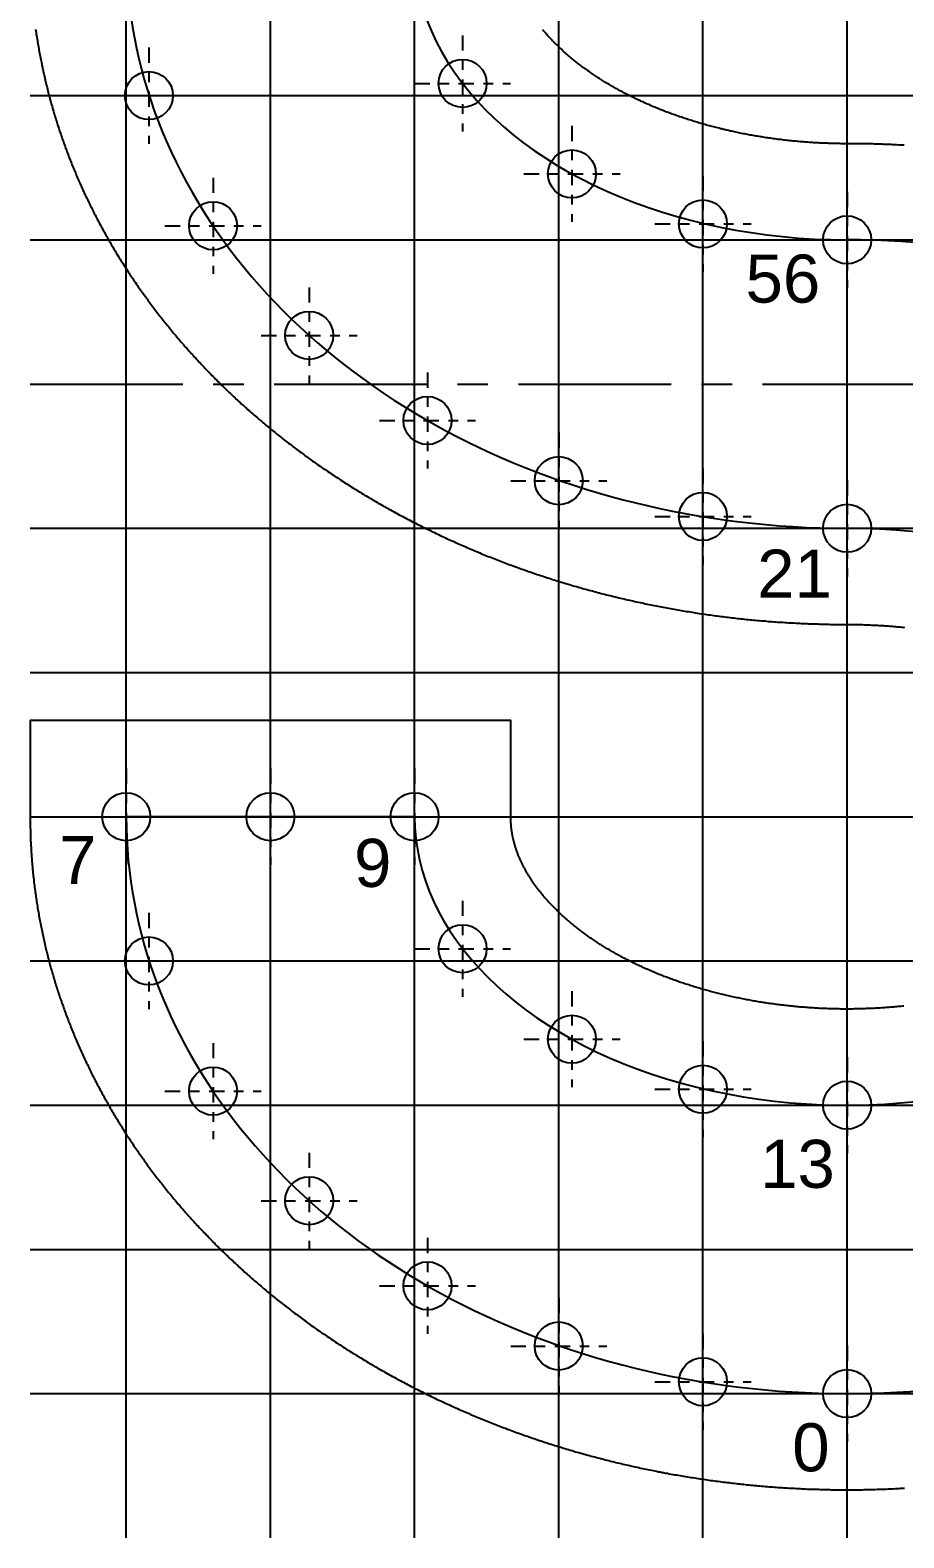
# Model space of a CAD drawing. Header units: inches. Extents: x 0 to 17, y -0.5 to 23.5.
# Drawn here: x 0 to 9.09, y -0.5 to 15.18 of the extents above; entities that cross this region are included whole.
import ezdxf

# ---------------------------------------------------------------- set-up
doc = ezdxf.new("R2010")
doc.units = ezdxf.units.IN
doc.linetypes.add('CENTER', pattern=[50.8, 31.75, -6.35, 6.35, -6.35])
for name, color, linetype in [('LetterOutlines', 61, 'Continuous'), ('PixelCenters', 116, 'Continuous'), ('PixelGuides', 160, 'Continuous'), ('PixelHoles', 90, 'Continuous'), ('PixelNumbers', 232, 'Continuous'), ('PixelPaths', 211, 'Continuous')]:
    doc.layers.add(name, color=color, linetype=linetype)
doc.styles.add('Annotative', font='arial.ttf')

# ---------------------------------------------------------------- blocks, each defined once
blk = doc.blocks.new('Pixel')
at = {"layer": 'PixelCenters', "linetype": 'CENTER', "ltscale": 0.005}
for p, q in [((0, 0.5), (0, -0.5)), ((-0.5, 0), (0.5, 0))]:
    blk.add_line(p, q, dxfattribs=at)
at = {"layer": 'PixelHoles'}
blk.add_circle((0, 0), 0.25, dxfattribs=at)

msp = doc.modelspace()

# ---------------------------------------------------------------- linework, layer by layer
at = {"layer": 'LetterOutlines'}
for points in [[(0.057, 15.191), (0.06, 15.174), (0.062, 15.157), (0.064, 15.141), (0.067, 15.124), (0.069, 15.108), (0.072, 15.091), (0.075, 15.075), (0.077, 15.058), (0.08, 15.042), (0.083, 15.025), (0.086, 15.009), (0.089, 14.992), (0.092, 14.976), (0.094, 14.96), (0.098, 14.943), (0.101, 14.927), (0.104, 14.91), (0.107, 14.894), (0.11, 14.877), (0.113, 14.861), (0.117, 14.845), (0.12, 14.828), (0.123, 14.812), (0.127, 14.795), (0.13, 14.779), (0.134, 14.763), (0.137, 14.746), (0.141, 14.73), (0.145, 14.714), (0.148, 14.697), (0.152, 14.681), (0.156, 14.665), (0.16, 14.648), (0.164, 14.632), (0.168, 14.616), (0.172, 14.599), (0.176, 14.583), (0.18, 14.567), (0.184, 14.551), (0.188, 14.534), (0.192, 14.518), (0.196, 14.502), (0.201, 14.486), (0.205, 14.469), (0.21, 14.453), (0.214, 14.437), (0.219, 14.421), (0.223, 14.405), (0.228, 14.389), (0.232, 14.372), (0.237, 14.356), (0.242, 14.34), (0.246, 14.324), (0.251, 14.308), (0.256, 14.292), (0.261, 14.276), (0.266, 14.26), (0.271, 14.244), (0.276, 14.228), (0.281, 14.211), (0.286, 14.195), (0.291, 14.179), (0.297, 14.163), (0.302, 14.147), (0.307, 14.131), (0.312, 14.116), (0.318, 14.1), (0.323, 14.084), (0.329, 14.068), (0.334, 14.052), (0.34, 14.036), (0.346, 14.02), (0.351, 14.004), (0.357, 13.988), (0.363, 13.972), (0.368, 13.957), (0.374, 13.941), (0.38, 13.925), (0.386, 13.909), (0.392, 13.893), (0.398, 13.878), (0.404, 13.862), (0.41, 13.846), (0.416, 13.83), (0.423, 13.815), (0.429, 13.799), (0.435, 13.783), (0.442, 13.768), (0.448, 13.752), (0.454, 13.736), (0.461, 13.721), (0.467, 13.705), (0.474, 13.689), (0.48, 13.674), (0.487, 13.658), (0.494, 13.643), (0.501, 13.627), (0.507, 13.612), (0.514, 13.596), (0.521, 13.581), (0.528, 13.565), (0.535, 13.55), (0.542, 13.534), (0.549, 13.519), (0.556, 13.504), (0.563, 13.488), (0.57, 13.473), (0.577, 13.457), (0.585, 13.442), (0.592, 13.427), (0.599, 13.411), (0.607, 13.396), (0.614, 13.381), (0.622, 13.366), (0.629, 13.35), (0.637, 13.335), (0.644, 13.32), (0.652, 13.305), (0.66, 13.29), (0.667, 13.274), (0.675, 13.259), (0.683, 13.244), (0.691, 13.229), (0.699, 13.214), (0.707, 13.199), (0.715, 13.184), (0.723, 13.169), (0.731, 13.154), (0.739, 13.139), (0.747, 13.124), (0.755, 13.109), (0.763, 13.094), (0.772, 13.079), (0.78, 13.064), (0.788, 13.049), (0.797, 13.034), (0.805, 13.02), (0.813, 13.005), (0.822, 12.99), (0.831, 12.975), (0.839, 12.96), (0.848, 12.946), (0.856, 12.931), (0.865, 12.916), (0.874, 12.901), (0.883, 12.887), (0.892, 12.872), (0.9, 12.857), (0.909, 12.843), (0.918, 12.828), (0.927, 12.814), (0.936, 12.799), (0.945, 12.785), (0.955, 12.77), (0.964, 12.756), (0.973, 12.741), (0.982, 12.727), (0.991, 12.712), (1.001, 12.698), (1.01, 12.683), (1.019, 12.669), (1.029, 12.655), (1.038, 12.64), (1.048, 12.626), (1.057, 12.612), (1.067, 12.597), (1.077, 12.583), (1.086, 12.569), (1.096, 12.555), (1.106, 12.54), (1.116, 12.526), (1.125, 12.512), (1.135, 12.498), (1.145, 12.484), (1.155, 12.47), (1.165, 12.456), (1.175, 12.442), (1.185, 12.428), (1.195, 12.414), (1.205, 12.4), (1.216, 12.386), (1.226, 12.372), (1.236, 12.358), (1.246, 12.344), (1.257, 12.33), (1.267, 12.316), (1.277, 12.302), (1.288, 12.289), (1.298, 12.275), (1.309, 12.261), (1.319, 12.247), (1.33, 12.233), (1.34, 12.22), (1.351, 12.206), (1.362, 12.192), (1.373, 12.179), (1.383, 12.165), (1.394, 12.152), (1.405, 12.138), (1.416, 12.125), (1.427, 12.111), (1.438, 12.097), (1.449, 12.084), (1.46, 12.071), (1.471, 12.057), (1.482, 12.044), (1.493, 12.03), (1.504, 12.017), (1.515, 12.004), (1.527, 11.99), (1.538, 11.977), (1.549, 11.964), (1.56, 11.951), (1.572, 11.937), (1.583, 11.924), (1.595, 11.911), (1.606, 11.898), (1.618, 11.885), (1.629, 11.872), (1.641, 11.858), (1.652, 11.845), (1.664, 11.832), (1.676, 11.819), (1.688, 11.806), (1.699, 11.793), (1.711, 11.781), (1.723, 11.768), (1.735, 11.755), (1.747, 11.742), (1.759, 11.729), (1.771, 11.716), (1.783, 11.703), (1.795, 11.691), (1.807, 11.678), (1.819, 11.665), (1.831, 11.653), (1.843, 11.64), (1.855, 11.627), (1.868, 11.615), (1.88, 11.602), (1.892, 11.59), (1.904, 11.577), (1.917, 11.564), (1.929, 11.552), (1.942, 11.54), (1.954, 11.527), (1.967, 11.515), (1.979, 11.502), (1.992, 11.49), (2.004, 11.478), (2.017, 11.465), (2.03, 11.453), (2.042, 11.441), (2.055, 11.429), (2.068, 11.416), (2.081, 11.404), (2.094, 11.392), (2.106, 11.38), (2.119, 11.368), (2.132, 11.356), (2.145, 11.344), (2.158, 11.332), (2.171, 11.32), (2.184, 11.308), (2.197, 11.296), (2.211, 11.284), (2.224, 11.272), (2.237, 11.26), (2.25, 11.248), (2.263, 11.237), (2.277, 11.225), (2.29, 11.213), (2.303, 11.201), (2.317, 11.19), (2.33, 11.178), (2.344, 11.166), (2.357, 11.155), (2.371, 11.143), (2.384, 11.132), (2.398, 11.12), (2.411, 11.109), (2.425, 11.097), (2.438, 11.086), (2.452, 11.074), (2.466, 11.063), (2.48, 11.052), (2.493, 11.04), (2.507, 11.029), (2.521, 11.018), (2.535, 11.006), (2.549, 10.995), (2.563, 10.984), (2.577, 10.973), (2.591, 10.962), (2.605, 10.951), (2.619, 10.94), (2.633, 10.928), (2.647, 10.917), (2.661, 10.906), (2.675, 10.895), (2.689, 10.885), (2.704, 10.874), (2.718, 10.863), (2.732, 10.852), (2.746, 10.841), (2.761, 10.83), (2.775, 10.819), (2.789, 10.809), (2.804, 10.798), (2.818, 10.787), (2.833, 10.777), (2.847, 10.766), (2.862, 10.755), (2.876, 10.745), (2.891, 10.734), (2.906, 10.724), (2.92, 10.713), (2.935, 10.703), (2.95, 10.692), (2.964, 10.682), (2.979, 10.672), (2.994, 10.661), (3.009, 10.651), (3.023, 10.641), (3.038, 10.63), (3.053, 10.62), (3.068, 10.61), (3.083, 10.6), (3.098, 10.59), (3.113, 10.58), (3.128, 10.57), (3.143, 10.56), (3.158, 10.549), (3.173, 10.539), (3.188, 10.53), (3.203, 10.52), (3.219, 10.51), (3.234, 10.5), (3.249, 10.49), (3.264, 10.48), (3.28, 10.47), (3.295, 10.461), (3.31, 10.451), (3.325, 10.441), (3.341, 10.432), (3.356, 10.422), (3.372, 10.412), (3.387, 10.403), (3.403, 10.393), (3.418, 10.384), (3.434, 10.374), (3.449, 10.365), (3.465, 10.355), (3.48, 10.346), (3.496, 10.337), (3.512, 10.327), (3.527, 10.318), (3.543, 10.309), (3.559, 10.299), (3.574, 10.29), (3.59, 10.281), (3.606, 10.272), (3.622, 10.263), (3.638, 10.254), (3.654, 10.244), (3.669, 10.235), (3.685, 10.226), (3.701, 10.217), (3.717, 10.209), (3.733, 10.2), (3.749, 10.191), (3.765, 10.182), (3.781, 10.173), (3.797, 10.164), (3.813, 10.156), (3.83, 10.147), (3.846, 10.138), (3.862, 10.129), (3.878, 10.121), (3.894, 10.112), (3.91, 10.104), (3.927, 10.095), (3.943, 10.087), (3.959, 10.078), (3.976, 10.07), (3.992, 10.061), (4.008, 10.053), (4.025, 10.044), (4.041, 10.036), (4.058, 10.028), (4.074, 10.02), (4.09, 10.011), (4.107, 10.003), (4.123, 9.995), (4.14, 9.987), (4.157, 9.979), (4.173, 9.971), (4.19, 9.963), (4.206, 9.955), (4.223, 9.947), (4.24, 9.939), (4.256, 9.931), (4.273, 9.923), (4.29, 9.915), (4.306, 9.907), (4.323, 9.899), (4.34, 9.892), (4.357, 9.884), (4.374, 9.876), (4.39, 9.869), (4.407, 9.861), (4.424, 9.853), (4.441, 9.846), (4.458, 9.838), (4.475, 9.831), (4.492, 9.823), (4.509, 9.816), (4.526, 9.809), (4.543, 9.801), (4.56, 9.794), (4.577, 9.787), (4.594, 9.779), (4.611, 9.772), (4.628, 9.765), (4.645, 9.758), (4.663, 9.751), (4.68, 9.743), (4.697, 9.736), (4.714, 9.729), (4.731, 9.722), (4.749, 9.715), (4.766, 9.708), (4.783, 9.702), (4.8, 9.695), (4.818, 9.688), (4.835, 9.681), (4.852, 9.674), (4.87, 9.667), (4.887, 9.661), (4.905, 9.654), (4.922, 9.647), (4.939, 9.641), (4.957, 9.634), (4.974, 9.628), (4.992, 9.621), (5.009, 9.615), (5.027, 9.608), (5.044, 9.602), (5.062, 9.595), (5.08, 9.589), (5.097, 9.583), (5.115, 9.576), (5.132, 9.57), (5.15, 9.564), (5.168, 9.558), (5.185, 9.552), (5.203, 9.546), (5.221, 9.539), (5.238, 9.533), (5.256, 9.527), (5.274, 9.521), (5.292, 9.515), (5.309, 9.51), (5.327, 9.504), (5.345, 9.498), (5.363, 9.492), (5.381, 9.486), (5.399, 9.48), (5.416, 9.475), (5.434, 9.469), (5.452, 9.463), (5.47, 9.458), (5.488, 9.452), (5.506, 9.447), (5.524, 9.441), (5.542, 9.436), (5.56, 9.43), (5.578, 9.425), (5.596, 9.419), (5.614, 9.414), (5.632, 9.409), (5.65, 9.403), (5.668, 9.398), (5.686, 9.393), (5.704, 9.388), (5.722, 9.383), (5.74, 9.378), (5.759, 9.372), (5.777, 9.367), (5.795, 9.362), (5.813, 9.357), (5.831, 9.352), (5.849, 9.348), (5.868, 9.343), (5.886, 9.338), (5.904, 9.333), (5.922, 9.328), (5.941, 9.323), (5.959, 9.319), (5.977, 9.314), (5.995, 9.309), (6.014, 9.305), (6.032, 9.3), (6.05, 9.296), (6.069, 9.291), (6.087, 9.287), (6.105, 9.282), (6.124, 9.278), (6.142, 9.274), (6.161, 9.269), (6.179, 9.265), (6.197, 9.261), (6.216, 9.256), (6.234, 9.252), (6.253, 9.248), (6.271, 9.244), (6.29, 9.24), (6.308, 9.236), (6.327, 9.232), (6.345, 9.228), (6.364, 9.224), (6.382, 9.22), (6.401, 9.216), (6.419, 9.212), (6.438, 9.208), (6.456, 9.204), (6.475, 9.201), (6.494, 9.197), (6.512, 9.193), (6.531, 9.19), (6.549, 9.186), (6.568, 9.182), (6.587, 9.179), (6.605, 9.175), (6.624, 9.172), (6.643, 9.168), (6.661, 9.165), (6.68, 9.162), (6.699, 9.158), (6.717, 9.155), (6.736, 9.152), (6.755, 9.149), (6.773, 9.145), (6.792, 9.142), (6.811, 9.139), (6.83, 9.136), (6.848, 9.133), (6.867, 9.13), (6.886, 9.127), (6.905, 9.124), (6.924, 9.121), (6.942, 9.118), (6.961, 9.115), (6.98, 9.112), (6.999, 9.11), (7.018, 9.107), (7.036, 9.104), (7.055, 9.101), (7.074, 9.099), (7.093, 9.096), (7.112, 9.094), (7.131, 9.091), (7.149, 9.089), (7.168, 9.086), (7.187, 9.084), (7.206, 9.081), (7.225, 9.079), (7.244, 9.076), (7.263, 9.074), (7.282, 9.072), (7.301, 9.07), (7.32, 9.068), (7.338, 9.065), (7.357, 9.063), (7.376, 9.061), (7.395, 9.059), (7.414, 9.057), (7.433, 9.055), (7.452, 9.053), (7.471, 9.051), (7.49, 9.049), (7.509, 9.047), (7.528, 9.046), (7.547, 9.044), (7.566, 9.042), (7.585, 9.04), (7.604, 9.039), (7.623, 9.037), (7.642, 9.036), (7.661, 9.034), (7.68, 9.032), (7.699, 9.031), (7.718, 9.03), (7.737, 9.028), (7.756, 9.027), (7.775, 9.025), (7.794, 9.024), (7.813, 9.023), (7.832, 9.022), (7.851, 9.02), (7.87, 9.019), (7.889, 9.018), (7.908, 9.017), (7.927, 9.016), (7.947, 9.015), (7.966, 9.014), (7.985, 9.013), (8.004, 9.012), (8.023, 9.011), (8.042, 9.01), (8.061, 9.009), (8.08, 9.009), (8.099, 9.008), (8.118, 9.007), (8.137, 9.006), (8.156, 9.006), (8.175, 9.005), (8.194, 9.005), (8.214, 9.004), (8.233, 9.003), (8.252, 9.003), (8.271, 9.003), (8.29, 9.002), (8.309, 9.002), (8.328, 9.001), (8.347, 9.001), (8.366, 9.001), (8.385, 9.001), (8.405, 9), (8.424, 9), (8.443, 9), (8.462, 9), (8.481, 9), (8.5, 9), (8.516, 9), (8.531, 9), (8.547, 9), (8.563, 9), (8.579, 8.999), (8.594, 8.999), (8.61, 8.999), (8.626, 8.999), (8.642, 8.998), (8.657, 8.998), (8.673, 8.997), (8.689, 8.997), (8.705, 8.996), (8.72, 8.996), (8.736, 8.995), (8.752, 8.994), (8.767, 8.994), (8.783, 8.993), (8.799, 8.992), (8.815, 8.991), (8.83, 8.99), (8.846, 8.99), (8.862, 8.989), (8.877, 8.988), (8.893, 8.986), (8.908, 8.985), (8.924, 8.984), (8.94, 8.983), (8.955, 8.982), (8.971, 8.981), (8.987, 8.979), (9.002, 8.978), (9.018, 8.976), (9.033, 8.975), (9.049, 8.974), (9.064, 8.972), (9.08, 8.97), (9.095, 8.969)], [(9.092, 13.983), (9.073, 13.984), (9.053, 13.985), (9.034, 13.986), (9.015, 13.987), (8.996, 13.988), (8.977, 13.989), (8.958, 13.99), (8.939, 13.991), (8.92, 13.991), (8.901, 13.992), (8.882, 13.993), (8.863, 13.994), (8.844, 13.994), (8.825, 13.995), (8.806, 13.995), (8.786, 13.996), (8.767, 13.997), (8.748, 13.997), (8.729, 13.997), (8.71, 13.998), (8.691, 13.998), (8.672, 13.999), (8.653, 13.999), (8.634, 13.999), (8.615, 13.999), (8.595, 14), (8.576, 14), (8.557, 14), (8.538, 14), (8.519, 14), (8.5, 14), (8.484, 14), (8.469, 14), (8.453, 14), (8.437, 14), (8.421, 14.001), (8.406, 14.001), (8.39, 14.001), (8.374, 14.001), (8.358, 14.002), (8.343, 14.002), (8.327, 14.003), (8.311, 14.003), (8.295, 14.004), (8.28, 14.004), (8.264, 14.005), (8.248, 14.006), (8.233, 14.006), (8.217, 14.007), (8.201, 14.008), (8.185, 14.009), (8.17, 14.01), (8.154, 14.01), (8.138, 14.011), (8.123, 14.012), (8.107, 14.014), (8.092, 14.015), (8.076, 14.016), (8.06, 14.017), (8.045, 14.018), (8.029, 14.019), (8.013, 14.021), (7.998, 14.022), (7.982, 14.024), (7.967, 14.025), (7.951, 14.026), (7.936, 14.028), (7.92, 14.03), (7.905, 14.031), (7.889, 14.033), (7.874, 14.034), (7.858, 14.036), (7.843, 14.038), (7.827, 14.04), (7.812, 14.042), (7.797, 14.044), (7.781, 14.045), (7.766, 14.047), (7.75, 14.049), (7.735, 14.052), (7.72, 14.054), (7.704, 14.056), (7.689, 14.058), (7.674, 14.06), (7.659, 14.062), (7.643, 14.065), (7.628, 14.067), (7.613, 14.07), (7.598, 14.072), (7.583, 14.074), (7.567, 14.077), (7.552, 14.079), (7.537, 14.082), (7.522, 14.085), (7.507, 14.087), (7.492, 14.09), (7.477, 14.093), (7.462, 14.096), (7.447, 14.099), (7.432, 14.101), (7.417, 14.104), (7.402, 14.107), (7.387, 14.11), (7.372, 14.113), (7.358, 14.116), (7.343, 14.12), (7.328, 14.123), (7.313, 14.126), (7.299, 14.129), (7.284, 14.132), (7.269, 14.136), (7.255, 14.139), (7.24, 14.142), (7.225, 14.146), (7.211, 14.149), (7.196, 14.153), (7.182, 14.156), (7.167, 14.16), (7.153, 14.164), (7.138, 14.167), (7.124, 14.171), (7.11, 14.175), (7.095, 14.179), (7.081, 14.182), (7.067, 14.186), (7.052, 14.19), (7.038, 14.194), (7.024, 14.198), (7.01, 14.202), (6.996, 14.206), (6.982, 14.21), (6.968, 14.214), (6.954, 14.218), (6.94, 14.223), (6.926, 14.227), (6.912, 14.231), (6.898, 14.235), (6.884, 14.24), (6.87, 14.244), (6.857, 14.248), (6.843, 14.253), (6.829, 14.257), (6.815, 14.262), (6.802, 14.266), (6.788, 14.271), (6.775, 14.275), (6.761, 14.28), (6.748, 14.285), (6.734, 14.289), (6.721, 14.294), (6.708, 14.299), (6.694, 14.304), (6.681, 14.308), (6.668, 14.313), (6.654, 14.318), (6.641, 14.323), (6.628, 14.328), (6.615, 14.333), (6.602, 14.338), (6.589, 14.343), (6.576, 14.348), (6.563, 14.353), (6.55, 14.358), (6.537, 14.364), (6.525, 14.369), (6.512, 14.374), (6.499, 14.379), (6.487, 14.385), (6.474, 14.39), (6.461, 14.395), (6.449, 14.401), (6.436, 14.406), (6.424, 14.412), (6.411, 14.417), (6.399, 14.423), (6.387, 14.428), (6.375, 14.434), (6.362, 14.439), (6.35, 14.445), (6.338, 14.45), (6.326, 14.456), (6.314, 14.462), (6.302, 14.468), (6.29, 14.473), (6.278, 14.479), (6.266, 14.485), (6.255, 14.491), (6.243, 14.497), (6.231, 14.503), (6.22, 14.508), (6.208, 14.514), (6.196, 14.52), (6.185, 14.526), (6.174, 14.532), (6.162, 14.538), (6.151, 14.544), (6.14, 14.551), (6.128, 14.557), (6.117, 14.563), (6.106, 14.569), (6.095, 14.575), (6.084, 14.581), (6.073, 14.588), (6.062, 14.594), (6.051, 14.6), (6.04, 14.606), (6.03, 14.613), (6.019, 14.619), (6.008, 14.625), (5.998, 14.632), (5.987, 14.638), (5.977, 14.645), (5.966, 14.651), (5.956, 14.657), (5.945, 14.664), (5.935, 14.67), (5.925, 14.677), (5.915, 14.683), (5.905, 14.69), (5.895, 14.697), (5.885, 14.703), (5.875, 14.71), (5.865, 14.716), (5.855, 14.723), (5.845, 14.73), (5.835, 14.736), (5.826, 14.743), (5.816, 14.75), (5.807, 14.756), (5.797, 14.763), (5.788, 14.77), (5.778, 14.777), (5.769, 14.783), (5.76, 14.79), (5.75, 14.797), (5.741, 14.804), (5.732, 14.811), (5.723, 14.817), (5.714, 14.824), (5.705, 14.831), (5.696, 14.838), (5.687, 14.845), (5.679, 14.852), (5.67, 14.859), (5.661, 14.866), (5.653, 14.873), (5.644, 14.88), (5.636, 14.887), (5.627, 14.893), (5.619, 14.9), (5.611, 14.907), (5.602, 14.914), (5.594, 14.921), (5.586, 14.928), (5.578, 14.935), (5.57, 14.942), (5.562, 14.949), (5.554, 14.957), (5.546, 14.964), (5.539, 14.971), (5.531, 14.978), (5.523, 14.985), (5.516, 14.992), (5.508, 14.999), (5.501, 15.006), (5.493, 15.013), (5.486, 15.02), (5.479, 15.027), (5.472, 15.034), (5.464, 15.041), (5.457, 15.049), (5.45, 15.056), (5.443, 15.063), (5.436, 15.07), (5.43, 15.077), (5.423, 15.084), (5.416, 15.091), (5.409, 15.098), (5.403, 15.105), (5.396, 15.113), (5.39, 15.12), (5.383, 15.127), (5.377, 15.134), (5.371, 15.141), (5.365, 15.148), (5.358, 15.155), (5.352, 15.162), (5.346, 15.169), (5.34, 15.177), (5.334, 15.184)], [(9.09, 5.031), (9.075, 5.029), (9.059, 5.028), (9.043, 5.026), (9.028, 5.025), (9.012, 5.023), (8.997, 5.022), (8.981, 5.021), (8.966, 5.019), (8.95, 5.018), (8.934, 5.017), (8.919, 5.016), (8.903, 5.015), (8.888, 5.013), (8.872, 5.012), (8.856, 5.011), (8.841, 5.01), (8.825, 5.009), (8.809, 5.009), (8.794, 5.008), (8.778, 5.007), (8.762, 5.006), (8.746, 5.005), (8.731, 5.005), (8.715, 5.004), (8.699, 5.004), (8.684, 5.003), (8.668, 5.003), (8.652, 5.002), (8.636, 5.002), (8.621, 5.001), (8.605, 5.001), (8.589, 5.001), (8.573, 5.001), (8.558, 5), (8.542, 5), (8.526, 5), (8.51, 5), (8.495, 5), (8.479, 5), (8.463, 5), (8.448, 5), (8.432, 5), (8.416, 5.001), (8.4, 5.001), (8.385, 5.001), (8.369, 5.002), (8.353, 5.002), (8.337, 5.002), (8.322, 5.003), (8.306, 5.003), (8.29, 5.004), (8.274, 5.004), (8.259, 5.005), (8.243, 5.006), (8.227, 5.007), (8.212, 5.007), (8.196, 5.008), (8.18, 5.009), (8.165, 5.01), (8.149, 5.011), (8.133, 5.012), (8.118, 5.013), (8.102, 5.014), (8.086, 5.015), (8.071, 5.016), (8.055, 5.018), (8.04, 5.019), (8.024, 5.02), (8.008, 5.021), (7.993, 5.023), (7.977, 5.024), (7.962, 5.026), (7.946, 5.027), (7.931, 5.029), (7.915, 5.03), (7.9, 5.032), (7.884, 5.034), (7.869, 5.035), (7.853, 5.037), (7.838, 5.039), (7.822, 5.041), (7.807, 5.043), (7.791, 5.045), (7.776, 5.046), (7.761, 5.048), (7.745, 5.051), (7.73, 5.053), (7.715, 5.055), (7.699, 5.057), (7.684, 5.059), (7.669, 5.061), (7.654, 5.064), (7.638, 5.066), (7.623, 5.068), (7.608, 5.071), (7.593, 5.073), (7.578, 5.076), (7.562, 5.078), (7.547, 5.081), (7.532, 5.083), (7.517, 5.086), (7.502, 5.089), (7.487, 5.092), (7.472, 5.094), (7.457, 5.097), (7.442, 5.1), (7.427, 5.103), (7.412, 5.106), (7.397, 5.109), (7.382, 5.112), (7.368, 5.115), (7.353, 5.118), (7.338, 5.121), (7.323, 5.124), (7.308, 5.127), (7.294, 5.131), (7.279, 5.134), (7.264, 5.137), (7.25, 5.141), (7.235, 5.144), (7.221, 5.147), (7.206, 5.151), (7.191, 5.154), (7.177, 5.158), (7.162, 5.161), (7.148, 5.165), (7.134, 5.169), (7.119, 5.172), (7.105, 5.176), (7.091, 5.18), (7.076, 5.184), (7.062, 5.188), (7.048, 5.191), (7.034, 5.195), (7.019, 5.199), (7.005, 5.203), (6.991, 5.207), (6.977, 5.211), (6.963, 5.216), (6.949, 5.22), (6.935, 5.224), (6.921, 5.228), (6.907, 5.232), (6.893, 5.237), (6.879, 5.241), (6.866, 5.245), (6.852, 5.25), (6.838, 5.254), (6.824, 5.259), (6.811, 5.263), (6.797, 5.268), (6.784, 5.272), (6.77, 5.277), (6.757, 5.281), (6.743, 5.286), (6.73, 5.291), (6.716, 5.296), (6.703, 5.3), (6.69, 5.305), (6.676, 5.31), (6.663, 5.315), (6.65, 5.32), (6.637, 5.325), (6.624, 5.33), (6.611, 5.335), (6.598, 5.34), (6.585, 5.345), (6.572, 5.35), (6.559, 5.355), (6.546, 5.36), (6.533, 5.365), (6.52, 5.371), (6.508, 5.376), (6.495, 5.381), (6.482, 5.386), (6.47, 5.392), (6.457, 5.397), (6.445, 5.403), (6.432, 5.408), (6.42, 5.413), (6.407, 5.419), (6.395, 5.424), (6.383, 5.43), (6.371, 5.436), (6.358, 5.441), (6.346, 5.447), (6.334, 5.452), (6.322, 5.458), (6.31, 5.464), (6.298, 5.47), (6.286, 5.475), (6.274, 5.481), (6.263, 5.487), (6.251, 5.493), (6.239, 5.499), (6.227, 5.505), (6.216, 5.51), (6.204, 5.516), (6.193, 5.522), (6.181, 5.528), (6.17, 5.534), (6.158, 5.54), (6.147, 5.546), (6.136, 5.553), (6.125, 5.559), (6.113, 5.565), (6.102, 5.571), (6.091, 5.577), (6.08, 5.583), (6.069, 5.59), (6.058, 5.596), (6.047, 5.602), (6.037, 5.608), (6.026, 5.615), (6.015, 5.621), (6.005, 5.627), (5.994, 5.634), (5.983, 5.64), (5.973, 5.647), (5.962, 5.653), (5.952, 5.659), (5.942, 5.666), (5.932, 5.672), (5.921, 5.679), (5.911, 5.686), (5.901, 5.692), (5.891, 5.699), (5.881, 5.705), (5.871, 5.712), (5.861, 5.718), (5.851, 5.725), (5.842, 5.732), (5.832, 5.738), (5.822, 5.745), (5.813, 5.752), (5.803, 5.759), (5.794, 5.765), (5.784, 5.772), (5.775, 5.779), (5.766, 5.786), (5.756, 5.792), (5.747, 5.799), (5.738, 5.806), (5.729, 5.813), (5.72, 5.82), (5.711, 5.827), (5.702, 5.833), (5.693, 5.84), (5.684, 5.847), (5.676, 5.854), (5.667, 5.861), (5.658, 5.868), (5.65, 5.875), (5.641, 5.882), (5.633, 5.889), (5.625, 5.896), (5.616, 5.903), (5.608, 5.91), (5.6, 5.917), (5.592, 5.924), (5.583, 5.931), (5.575, 5.938), (5.567, 5.945), (5.56, 5.952), (5.552, 5.959), (5.544, 5.966), (5.536, 5.973), (5.528, 5.98), (5.521, 5.987), (5.513, 5.994), (5.506, 6.001), (5.498, 6.008), (5.491, 6.015), (5.484, 6.023), (5.476, 6.03), (5.469, 6.037), (5.462, 6.044), (5.455, 6.051), (5.448, 6.058), (5.441, 6.065), (5.434, 6.072), (5.427, 6.079), (5.421, 6.087), (5.414, 6.094), (5.407, 6.101), (5.401, 6.108), (5.394, 6.115), (5.388, 6.122), (5.381, 6.129), (5.375, 6.136), (5.369, 6.144), (5.362, 6.151), (5.356, 6.158), (5.35, 6.165), (5.344, 6.172), (5.338, 6.179), (5.332, 6.186), (5.326, 6.193), (5.32, 6.2), (5.315, 6.208), (5.309, 6.215), (5.303, 6.222), (5.298, 6.229), (5.292, 6.236), (5.287, 6.243), (5.281, 6.25), (5.276, 6.257), (5.271, 6.264), (5.266, 6.271), (5.26, 6.278), (5.255, 6.285), (5.25, 6.292), (5.245, 6.3), (5.24, 6.307), (5.235, 6.314), (5.231, 6.321), (5.226, 6.328), (5.221, 6.335), (5.216, 6.342), (5.212, 6.349), (5.207, 6.356), (5.203, 6.363), (5.198, 6.37), (5.194, 6.377), (5.19, 6.384), (5.185, 6.391), (5.181, 6.397), (5.177, 6.404), (5.173, 6.411), (5.169, 6.418), (5.165, 6.425), (5.161, 6.432), (5.157, 6.439), (5.153, 6.446), (5.149, 6.453), (5.146, 6.46), (5.142, 6.466), (5.138, 6.473), (5.135, 6.48), (5.131, 6.487), (5.128, 6.494), (5.124, 6.501), (5.121, 6.507), (5.118, 6.514), (5.114, 6.521), (5.111, 6.528), (5.108, 6.534), (5.105, 6.541), (5.102, 6.548), (5.099, 6.555), (5.096, 6.561), (5.093, 6.568), (5.09, 6.575), (5.087, 6.581), (5.085, 6.588), (5.082, 6.595), (5.079, 6.601), (5.077, 6.608), (5.074, 6.614), (5.072, 6.621), (5.069, 6.628), (5.067, 6.634), (5.064, 6.641), (5.062, 6.647), (5.06, 6.654), (5.057, 6.66), (5.055, 6.667), (5.053, 6.673), (5.051, 6.68), (5.049, 6.686), (5.047, 6.693), (5.045, 6.699), (5.043, 6.706), (5.041, 6.712), (5.039, 6.718), (5.038, 6.725), (5.036, 6.731), (5.034, 6.738), (5.032, 6.744), (5.031, 6.75), (5.029, 6.757), (5.028, 6.763), (5.026, 6.769), (5.025, 6.776), (5.023, 6.782), (5.022, 6.788), (5.021, 6.795), (5.02, 6.801), (5.018, 6.807), (5.017, 6.814), (5.016, 6.82), (5.015, 6.826), (5.014, 6.832), (5.013, 6.839), (5.012, 6.845), (5.011, 6.851), (5.01, 6.857), (5.009, 6.864), (5.008, 6.87), (5.007, 6.876), (5.007, 6.882), (5.006, 6.889), (5.005, 6.895), (5.005, 6.901), (5.004, 6.907), (5.004, 6.913), (5.003, 6.92), (5.003, 6.926), (5.002, 6.932), (5.002, 6.938), (5.001, 6.944), (5.001, 6.951), (5.001, 6.957), (5.001, 6.963), (5, 6.969), (5, 6.975), (5, 6.982), (5, 6.988), (5, 6.994), (5, 7), (5, 8), (0, 8), (0, 7), (0, 6.983), (0, 6.967), (0, 6.95), (0, 6.933), (0.001, 6.917), (0.001, 6.9), (0.001, 6.883), (0.002, 6.867), (0.002, 6.85), (0.002, 6.833), (0.003, 6.817), (0.003, 6.8), (0.004, 6.783), (0.005, 6.767), (0.005, 6.75), (0.006, 6.733), (0.007, 6.717), (0.008, 6.7), (0.009, 6.683), (0.01, 6.667), (0.011, 6.65), (0.012, 6.633), (0.013, 6.617), (0.014, 6.6), (0.015, 6.583), (0.016, 6.567), (0.018, 6.55), (0.019, 6.533), (0.02, 6.517), (0.022, 6.5), (0.023, 6.483), (0.025, 6.467), (0.026, 6.45), (0.028, 6.434), (0.029, 6.417), (0.031, 6.4), (0.033, 6.384), (0.035, 6.367), (0.037, 6.351), (0.038, 6.334), (0.04, 6.317), (0.042, 6.301), (0.044, 6.284), (0.046, 6.268), (0.049, 6.251), (0.051, 6.235), (0.053, 6.218), (0.055, 6.201), (0.058, 6.185), (0.06, 6.168), (0.062, 6.152), (0.065, 6.135), (0.067, 6.119), (0.07, 6.102), (0.072, 6.086), (0.075, 6.069), (0.078, 6.053), (0.081, 6.036), (0.083, 6.02), (0.086, 6.003), (0.089, 5.987), (0.092, 5.97), (0.095, 5.954), (0.098, 5.937), (0.101, 5.921), (0.104, 5.904), (0.107, 5.888), (0.111, 5.872), (0.114, 5.855), (0.117, 5.839), (0.121, 5.822), (0.124, 5.806), (0.127, 5.79), (0.131, 5.773), (0.134, 5.757), (0.138, 5.74), (0.142, 5.724), (0.145, 5.708), (0.149, 5.691), (0.153, 5.675), (0.157, 5.659), (0.16, 5.642), (0.164, 5.626), (0.168, 5.61), (0.172, 5.594), (0.176, 5.577), (0.18, 5.561), (0.185, 5.545), (0.189, 5.529), (0.193, 5.512), (0.197, 5.496), (0.202, 5.48), (0.206, 5.464), (0.21, 5.447), (0.215, 5.431), (0.219, 5.415), (0.224, 5.399), (0.229, 5.383), (0.233, 5.367), (0.238, 5.351), (0.243, 5.334), (0.248, 5.318), (0.252, 5.302), (0.257, 5.286), (0.262, 5.27), (0.267, 5.254), (0.272, 5.238), (0.277, 5.222), (0.282, 5.206), (0.287, 5.19), (0.293, 5.174), (0.298, 5.158), (0.303, 5.142), (0.309, 5.126), (0.314, 5.11), (0.319, 5.094), (0.325, 5.078), (0.33, 5.062), (0.336, 5.046), (0.342, 5.031), (0.347, 5.015), (0.353, 4.999), (0.359, 4.983), (0.364, 4.967), (0.37, 4.951), (0.376, 4.935), (0.382, 4.92), (0.388, 4.904), (0.394, 4.888), (0.4, 4.872), (0.406, 4.857), (0.412, 4.841), (0.419, 4.825), (0.425, 4.81), (0.431, 4.794), (0.437, 4.778), (0.444, 4.763), (0.45, 4.747), (0.457, 4.731), (0.463, 4.716), (0.47, 4.7), (0.476, 4.685), (0.483, 4.669), (0.49, 4.653), (0.496, 4.638), (0.503, 4.622), (0.51, 4.607), (0.517, 4.591), (0.524, 4.576), (0.53, 4.56), (0.537, 4.545), (0.544, 4.53), (0.551, 4.514), (0.559, 4.499), (0.566, 4.483), (0.573, 4.468), (0.58, 4.453), (0.587, 4.437), (0.595, 4.422), (0.602, 4.407), (0.609, 4.391), (0.617, 4.376), (0.624, 4.361), (0.632, 4.346), (0.64, 4.33), (0.647, 4.315), (0.655, 4.3), (0.662, 4.285), (0.67, 4.27), (0.678, 4.255), (0.686, 4.24), (0.694, 4.224), (0.702, 4.209), (0.71, 4.194), (0.718, 4.179), (0.726, 4.164), (0.734, 4.149), (0.742, 4.134), (0.75, 4.119), (0.758, 4.104), (0.766, 4.089), (0.775, 4.074), (0.783, 4.059), (0.791, 4.045), (0.8, 4.03), (0.808, 4.015), (0.817, 4), (0.825, 3.985), (0.834, 3.97), (0.842, 3.956), (0.851, 3.941), (0.86, 3.926), (0.868, 3.911), (0.877, 3.897), (0.886, 3.882), (0.895, 3.867), (0.904, 3.853), (0.912, 3.838), (0.921, 3.824), (0.93, 3.809), (0.94, 3.794), (0.949, 3.78), (0.958, 3.765), (0.967, 3.751), (0.976, 3.736), (0.985, 3.722), (0.995, 3.707), (1.004, 3.693), (1.013, 3.679), (1.023, 3.664), (1.032, 3.65), (1.042, 3.635), (1.051, 3.621), (1.061, 3.607), (1.07, 3.593), (1.08, 3.578), (1.09, 3.564), (1.099, 3.55), (1.109, 3.536), (1.119, 3.521), (1.129, 3.507), (1.139, 3.493), (1.148, 3.479), (1.158, 3.465), (1.168, 3.451), (1.178, 3.437), (1.188, 3.423), (1.199, 3.409), (1.209, 3.395), (1.219, 3.381), (1.229, 3.367), (1.239, 3.353), (1.25, 3.339), (1.26, 3.325), (1.27, 3.311), (1.281, 3.297), (1.291, 3.284), (1.302, 3.27), (1.312, 3.256), (1.323, 3.242), (1.333, 3.229), (1.344, 3.215), (1.355, 3.201), (1.365, 3.188), (1.376, 3.174), (1.387, 3.16), (1.398, 3.147), (1.408, 3.133), (1.419, 3.12), (1.43, 3.106), (1.441, 3.093), (1.452, 3.079), (1.463, 3.066), (1.474, 3.052), (1.485, 3.039), (1.496, 3.026), (1.508, 3.012), (1.519, 2.999), (1.53, 2.986), (1.541, 2.972), (1.553, 2.959), (1.564, 2.946), (1.575, 2.933), (1.587, 2.919), (1.598, 2.906), (1.61, 2.893), (1.621, 2.88), (1.633, 2.867), (1.645, 2.854), (1.656, 2.841), (1.668, 2.828), (1.68, 2.815), (1.691, 2.802), (1.703, 2.789), (1.715, 2.776), (1.727, 2.763), (1.739, 2.75), (1.751, 2.737), (1.763, 2.725), (1.775, 2.712), (1.787, 2.699), (1.799, 2.686), (1.811, 2.674), (1.823, 2.661), (1.835, 2.648), (1.847, 2.636), (1.859, 2.623), (1.872, 2.61), (1.884, 2.598), (1.896, 2.585), (1.909, 2.573), (1.921, 2.56), (1.933, 2.548), (1.946, 2.535), (1.958, 2.523), (1.971, 2.511), (1.983, 2.498), (1.996, 2.486), (2.009, 2.474), (2.021, 2.461), (2.034, 2.449), (2.047, 2.437), (2.059, 2.425), (2.072, 2.412), (2.085, 2.4), (2.098, 2.388), (2.111, 2.376), (2.124, 2.364), (2.137, 2.352), (2.15, 2.34), (2.163, 2.328), (2.176, 2.316), (2.189, 2.304), (2.202, 2.292), (2.215, 2.28), (2.228, 2.268), (2.241, 2.257), (2.255, 2.245), (2.268, 2.233), (2.281, 2.221), (2.295, 2.209), (2.308, 2.198), (2.321, 2.186), (2.335, 2.174), (2.348, 2.163), (2.362, 2.151), (2.375, 2.14), (2.389, 2.128), (2.402, 2.117), (2.416, 2.105), (2.429, 2.094), (2.443, 2.082), (2.457, 2.071), (2.471, 2.059), (2.484, 2.048), (2.498, 2.037), (2.512, 2.025), (2.526, 2.014), (2.54, 2.003), (2.554, 1.992), (2.567, 1.98), (2.581, 1.969), (2.595, 1.958), (2.609, 1.947), (2.623, 1.936), (2.638, 1.925), (2.652, 1.914), (2.666, 1.903), (2.68, 1.892), (2.694, 1.881), (2.708, 1.87), (2.723, 1.859), (2.737, 1.848), (2.751, 1.838), (2.766, 1.827), (2.78, 1.816), (2.794, 1.805), (2.809, 1.795), (2.823, 1.784), (2.838, 1.773), (2.852, 1.763), (2.867, 1.752), (2.881, 1.741), (2.896, 1.731), (2.91, 1.72), (2.925, 1.71), (2.94, 1.699), (2.954, 1.689), (2.969, 1.679), (2.984, 1.668), (2.999, 1.658), (3.013, 1.648), (3.028, 1.637), (3.043, 1.627), (3.058, 1.617), (3.073, 1.607), (3.088, 1.596), (3.103, 1.586), (3.118, 1.576), (3.133, 1.566), (3.148, 1.556), (3.163, 1.546), (3.178, 1.536), (3.193, 1.526), (3.208, 1.516), (3.224, 1.506), (3.239, 1.496), (3.254, 1.487), (3.269, 1.477), (3.285, 1.467), (3.3, 1.457), (3.315, 1.447), (3.331, 1.438), (3.346, 1.428), (3.361, 1.419), (3.377, 1.409), (3.392, 1.399), (3.408, 1.39), (3.423, 1.38), (3.439, 1.371), (3.454, 1.361), (3.47, 1.352), (3.485, 1.343), (3.501, 1.333), (3.517, 1.324), (3.532, 1.315), (3.548, 1.305), (3.564, 1.296), (3.58, 1.287), (3.595, 1.278), (3.611, 1.269), (3.627, 1.259), (3.643, 1.25), (3.659, 1.241), (3.675, 1.232), (3.691, 1.223), (3.707, 1.214), (3.722, 1.205), (3.738, 1.196), (3.754, 1.188), (3.771, 1.179), (3.787, 1.17), (3.803, 1.161), (3.819, 1.152), (3.835, 1.144), (3.851, 1.135), (3.867, 1.126), (3.883, 1.118), (3.9, 1.109), (3.916, 1.101), (3.932, 1.092), (3.948, 1.084), (3.965, 1.075), (3.981, 1.067), (3.997, 1.058), (4.014, 1.05), (4.03, 1.042), (4.047, 1.033), (4.063, 1.025), (4.079, 1.017), (4.096, 1.009), (4.112, 1), (4.129, 0.992), (4.146, 0.984), (4.162, 0.976), (4.179, 0.968), (4.195, 0.96), (4.212, 0.952), (4.229, 0.944), (4.245, 0.936), (4.262, 0.928), (4.279, 0.92), (4.295, 0.913), (4.312, 0.905), (4.329, 0.897), (4.346, 0.889), (4.362, 0.882), (4.379, 0.874), (4.396, 0.866), (4.413, 0.859), (4.43, 0.851), (4.447, 0.844), (4.464, 0.836), (4.481, 0.829), (4.498, 0.821), (4.515, 0.814), (4.532, 0.806), (4.549, 0.799), (4.566, 0.792), (4.583, 0.784), (4.6, 0.777), (4.617, 0.77), (4.634, 0.763), (4.651, 0.755), (4.668, 0.748), (4.686, 0.741), (4.703, 0.734), (4.72, 0.727), (4.737, 0.72), (4.754, 0.713), (4.772, 0.706), (4.789, 0.699), (4.806, 0.693), (4.824, 0.686), (4.841, 0.679), (4.858, 0.672), (4.876, 0.665), (4.893, 0.659), (4.91, 0.652), (4.928, 0.645), (4.945, 0.639), (4.963, 0.632), (4.98, 0.626), (4.998, 0.619), (5.015, 0.613), (5.033, 0.606), (5.05, 0.6), (5.068, 0.593), (5.085, 0.587), (5.103, 0.581), (5.121, 0.575), (5.138, 0.568), (5.156, 0.562), (5.174, 0.556), (5.191, 0.55), (5.209, 0.544), (5.227, 0.538), (5.244, 0.532), (5.262, 0.526), (5.28, 0.52), (5.298, 0.514), (5.315, 0.508), (5.333, 0.502), (5.351, 0.496), (5.369, 0.49), (5.387, 0.484), (5.405, 0.479), (5.422, 0.473), (5.44, 0.467), (5.458, 0.462), (5.476, 0.456), (5.494, 0.45), (5.512, 0.445), (5.53, 0.439), (5.548, 0.434), (5.566, 0.428), (5.584, 0.423), (5.602, 0.418), (5.62, 0.412), (5.638, 0.407), (5.656, 0.402), (5.674, 0.396), (5.692, 0.391), (5.71, 0.386), (5.728, 0.381), (5.746, 0.376), (5.765, 0.371), (5.783, 0.366), (5.801, 0.361), (5.819, 0.356), (5.837, 0.351), (5.855, 0.346), (5.874, 0.341), (5.892, 0.336), (5.91, 0.331), (5.928, 0.327), (5.947, 0.322), (5.965, 0.317), (5.983, 0.312), (6.001, 0.308), (6.02, 0.303), (6.038, 0.299), (6.056, 0.294), (6.075, 0.29), (6.093, 0.285), (6.112, 0.281), (6.13, 0.276), (6.148, 0.272), (6.167, 0.268), (6.185, 0.263), (6.204, 0.259), (6.222, 0.255), (6.24, 0.251), (6.259, 0.246), (6.277, 0.242), (6.296, 0.238), (6.314, 0.234), (6.333, 0.23), (6.351, 0.226), (6.37, 0.222), (6.388, 0.218), (6.407, 0.214), (6.425, 0.211), (6.444, 0.207), (6.463, 0.203), (6.481, 0.199), (6.5, 0.196), (6.518, 0.192), (6.537, 0.188), (6.556, 0.185), (6.574, 0.181), (6.593, 0.178), (6.611, 0.174), (6.63, 0.171), (6.649, 0.167), (6.667, 0.164), (6.686, 0.16), (6.705, 0.157), (6.724, 0.154), (6.742, 0.151), (6.761, 0.147), (6.78, 0.144), (6.798, 0.141), (6.817, 0.138), (6.836, 0.135), (6.855, 0.132), (6.873, 0.129), (6.892, 0.126), (6.911, 0.123), (6.93, 0.12), (6.949, 0.117), (6.967, 0.114), (6.986, 0.111), (7.005, 0.109), (7.024, 0.106), (7.043, 0.103), (7.061, 0.101), (7.08, 0.098), (7.099, 0.095), (7.118, 0.093), (7.137, 0.09), (7.156, 0.088), (7.175, 0.085), (7.193, 0.083), (7.212, 0.08), (7.231, 0.078), (7.25, 0.076), (7.269, 0.074), (7.288, 0.071), (7.307, 0.069), (7.326, 0.067), (7.345, 0.065), (7.364, 0.063), (7.383, 0.061), (7.402, 0.059), (7.421, 0.057), (7.439, 0.055), (7.458, 0.053), (7.477, 0.051), (7.496, 0.049), (7.515, 0.047), (7.534, 0.045), (7.553, 0.044), (7.572, 0.042), (7.591, 0.04), (7.61, 0.038), (7.629, 0.037), (7.648, 0.035), (7.667, 0.034), (7.686, 0.032), (7.705, 0.031), (7.724, 0.029), (7.743, 0.028), (7.762, 0.026), (7.781, 0.025), (7.8, 0.024), (7.82, 0.023), (7.839, 0.021), (7.858, 0.02), (7.877, 0.019), (7.896, 0.018), (7.915, 0.017), (7.934, 0.016), (7.953, 0.015), (7.972, 0.014), (7.991, 0.013), (8.01, 0.012), (8.029, 0.011), (8.048, 0.01), (8.067, 0.009), (8.086, 0.008), (8.105, 0.008), (8.125, 0.007), (8.144, 0.006), (8.163, 0.006), (8.182, 0.005), (8.201, 0.005), (8.22, 0.004), (8.239, 0.003), (8.258, 0.003), (8.277, 0.003), (8.296, 0.002), (8.315, 0.002), (8.335, 0.001), (8.354, 0.001), (8.373, 0.001), (8.392, 0.001), (8.411, 0.001), (8.43, 0), (8.449, 0), (8.468, 0), (8.487, 0), (8.506, 0), (8.525, 0), (8.545, 0), (8.564, 0), (8.583, 0), (8.602, 0.001), (8.621, 0.001), (8.64, 0.001), (8.659, 0.001), (8.678, 0.002), (8.697, 0.002), (8.716, 0.002), (8.736, 0.003), (8.755, 0.003), (8.774, 0.004), (8.793, 0.004), (8.812, 0.005), (8.831, 0.005), (8.85, 0.006), (8.869, 0.007), (8.888, 0.007), (8.907, 0.008), (8.926, 0.009), (8.945, 0.01), (8.965, 0.01), (8.984, 0.011), (9.003, 0.012), (9.022, 0.013), (9.041, 0.014), (9.06, 0.015), (9.079, 0.016), (9.098, 0.017)]]:
    msp.add_lwpolyline(points, dxfattribs=at)
at = {"layer": 'PixelGuides'}
for p, q in [((1, -0.5), (1, 23.5)), ((2.5, -0.5), (2.5, 23.5)), ((4, -0.5), (4, 23.5)), ((5.5, -0.5), (5.5, 23.5)), ((7, -0.5), (7, 23.5)), ((8.5, -0.5), (8.5, 23.5)), ((0, 14.5), (17, 14.5)), ((0, 13), (17, 13)), ((0, 10), (17, 10)), ((0, 8.5), (17, 8.5)), ((0, 7), (17, 7)), ((0, 5.5), (17, 5.5)), ((0, 4), (17, 4)), ((0, 2.5), (17, 2.5)), ((0, 1), (17, 1))]:
    msp.add_line(p, q, dxfattribs=at)
at = {"layer": 'PixelGuides', "color": 180, "linetype": 'CENTER', "ltscale": 0.05}
msp.add_line((0, 11.5), (17, 11.5), dxfattribs=at)
at = {"layer": 'PixelPaths'}
msp.add_lwpolyline([(1, 7), (4, 7)], close=True, dxfattribs=at)
for centre, major_axis, ratio in [((8.5, 16), (7.5, 0), 0.8), ((8.5, 16), (4.5, 0), 0.666667), ((8.5, 7), (-7.5, 0), 0.8), ((8.5, 7), (-4.5, 0), 0.666667)]:
    msp.add_ellipse(centre, major_axis=major_axis, ratio=ratio, start_param=0, end_param=4.712389, dxfattribs=at)

# ---------------------------------------------------------------- block references
at = {"layer": 'PixelHoles'}
for p in [(4.499, 14.627), (1.236, 14.5), (5.637, 13.686), (1.903, 13.146), (7, 13.166), (8.5, 13), (2.903, 12.006), (4.134, 11.121), (5.5, 10.495), (7, 10.123), (8.5, 10), (1, 7), (2.5, 7), (4, 7), (4.499, 5.627), (1.236, 5.5), (5.637, 4.686), (1.903, 4.146), (7, 4.166), (8.5, 4), (2.903, 3.006), (4.134, 2.121), (5.5, 1.495), (7, 1.123), (8.5, 1)]:
    msp.add_blockref('Pixel', p, dxfattribs=at)

# ---------------------------------------------------------------- texts
at = {"layer": 'PixelNumbers', "style": 'Annotative'}
for s, p in [('56', (7.443, 12.347)), ('21', (7.564, 9.278)), ('7', (0.301, 6.3)), ('9', (3.37, 6.27)), ('13', (7.595, 3.14)), ('0', (7.929, 0.192))]:
    msp.add_text(s, height=0.5, dxfattribs=at).set_placement(p)

doc.saveas('drawing.dxf')
